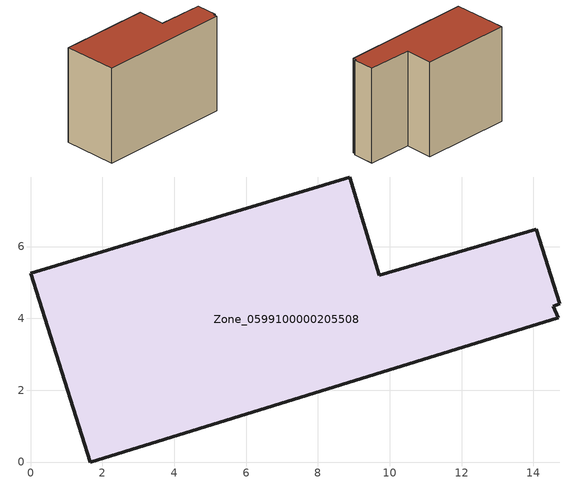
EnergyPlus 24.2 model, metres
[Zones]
Zone_0599100000205508
 floor ground (C_G): 14.7,4.01 1.66,0 0,5.26 8.89,7.94 9.71,5.2 14.08,6.48 14.74,4.4 14.55,4.34 z0
 wall outside (C_F): 14.74,4.4 14.08,6.48 9.71,5.2 8.89,7.94 0,5.26 1.66,0 14.7,4.01 14.55,4.34 14.74,4.4 z0:9.89
 roof outside (C_R): 1.66,0 14.7,4.01 14.55,4.34 14.74,4.4 14.08,6.48 9.71,5.2 8.89,7.94 0,5.26 z9.89
[BUILDING]
Pand.0599100000205508: North Axis=0; Terrain=City; Loads Convergence Tolerance Value=0.04; Temperature Convergence Tolerance Value=0.4; Solar Distribution=FullExterior; Maximum Number of Warmup Days=25; Minimum Number of Warmup Days=1
[Site:Location]
Rotterdam.The.Hague.AP_ZH_NLD Design_Conditions: Latitude=51.96; Longitude=4.45; Time Zone=1; Elevation=-4.5
[SITE:GROUNDTEMPERATURE:BUILDINGSURFACE]
18, 18, 18, 18, 18, 18, 18, 18, 18, 18, 18, 18
[MATERIAL] Thermal Absorptance=0.9; Solar Absorptance=0.7; Visible Absorptance=0.7
Name | Roughness | Thickness | Conductivity | Density | Specific Heat
G.TI.1946 | MediumSmooth | 0.15 | 1 | 540 | 1210
F.TI.1946 | Rough | 0.3 | 0.857143 | 1920 | 840
R.TI.1946 | MediumRough | 0.2 | 0.1 | 1500 | 1000
[CONSTRUCTION]
C_G: G.TI.1946
C_F: F.TI.1946
C_R: R.TI.1946
[ZONE]
Zone_0599100000205508: Type=1; Multiplier=1; Ceiling Height=Autocalculate; Volume=Autocalculate; Floor Area=autocalculate; Part of Total Floor Area=Yes
[ZONEINFILTRATION:DESIGNFLOWRATE]
Infil_Zone_0599100000205508: Zone or ZoneList or Space or SpaceList=Zone_0599100000205508; Schedule=AlwaysOn; Design Flow Rate Calculation Method=Flow/Area; Flow Rate per Floor Area=0.003; Constant Term Coefficient=1; Temperature Term Coefficient=0; Velocity Term Coefficient=0; Velocity Squared Term Coefficient=0
[HVACTEMPLATE:ZONE:IDEALLOADSAIRSYSTEM]
Zone_0599100000205508: Maximum Heating Supply Air Temperature=50; Minimum Cooling Supply Air Temperature=13; Maximum Heating Supply Air Humidity Ratio=0.0156; Minimum Cooling Supply Air Humidity Ratio=0.0077; Heating Limit=NoLimit; Cooling Limit=NoLimit; Dehumidification Control Type=ConstantSensibleHeatRatio; Cooling Sensible Heat Ratio=0.7; Dehumidification Setpoint=60; Humidification Control Type=None; Humidification Setpoint=30; Outdoor Air Method=None; Outdoor Air Flow Rate per Person=0.00944; Outdoor Air Flow Rate per Zone Floor Area=0; Outdoor Air Flow Rate per Zone=0; Demand Controlled Ventilation Type=None; Outdoor Air Economizer Type=NoEconomizer; Heat Recovery Type=None; Sensible Heat Recovery Effectiveness=0.7; Latent Heat Recovery Effectiveness=0.65
[ZONECONTROL:THERMOSTAT]
ThermostatControl_Zone_0599100000205508: Zone or ZoneList=Zone_0599100000205508; Control Type Schedule=DualSetpointControlType; Control 1=Thermostat_Zone_0599100000205508; Temperature Difference Between Cutout And Setpoint=0
[THERMOSTATSETPOINT:DUALSETPOINT]
Thermostat_Zone_0599100000205508: Heating Setpoint Temperature Schedule=HeatingSetpoint_Zone_0599100000205508; Cooling Setpoint Temperature Schedule=CoolingSetpoint_Zone_0599100000205508
[SCHEDULE:COMPACT]
HeatingSetpoint_Zone_0599100000205508: Through: 12/31, For: AllDays, Until: 24:00, 21
CoolingSetpoint_Zone_0599100000205508: Through: 12/31, For: AllDays, Until: 24:00, 24
DualSetpointControlType: Through: 12/31, For: AllDays, Until: 24:00, 4
AlwaysOn: Through: 12/31, For: AllDays, Until: 24:00, 1
